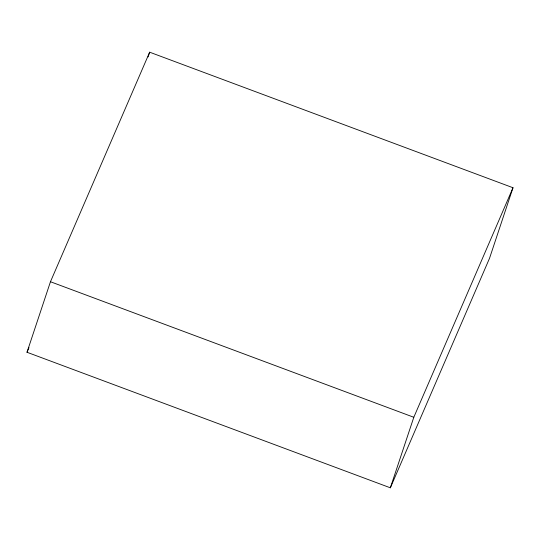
<?xml version="1.0" encoding="UTF-8"?>
<svg xmlns="http://www.w3.org/2000/svg" width="540" height="540" viewBox="0 0 540 540"><rect width="100%" height="100%" fill="white"/><g stroke="black" fill="none" stroke-linecap="round" stroke-linejoin="round"><path stroke-width="0.81" d="M27 352.262L50.463 281.732L149.654 52.191L513 187.738L489.537 258.269L390.346 487.809L27 352.262L29.005 347.625M148.075 56.943L149.654 52.191M390.346 487.809L413.809 417.272L513 187.738M50.463 281.732L413.809 417.272"/></g></svg>
